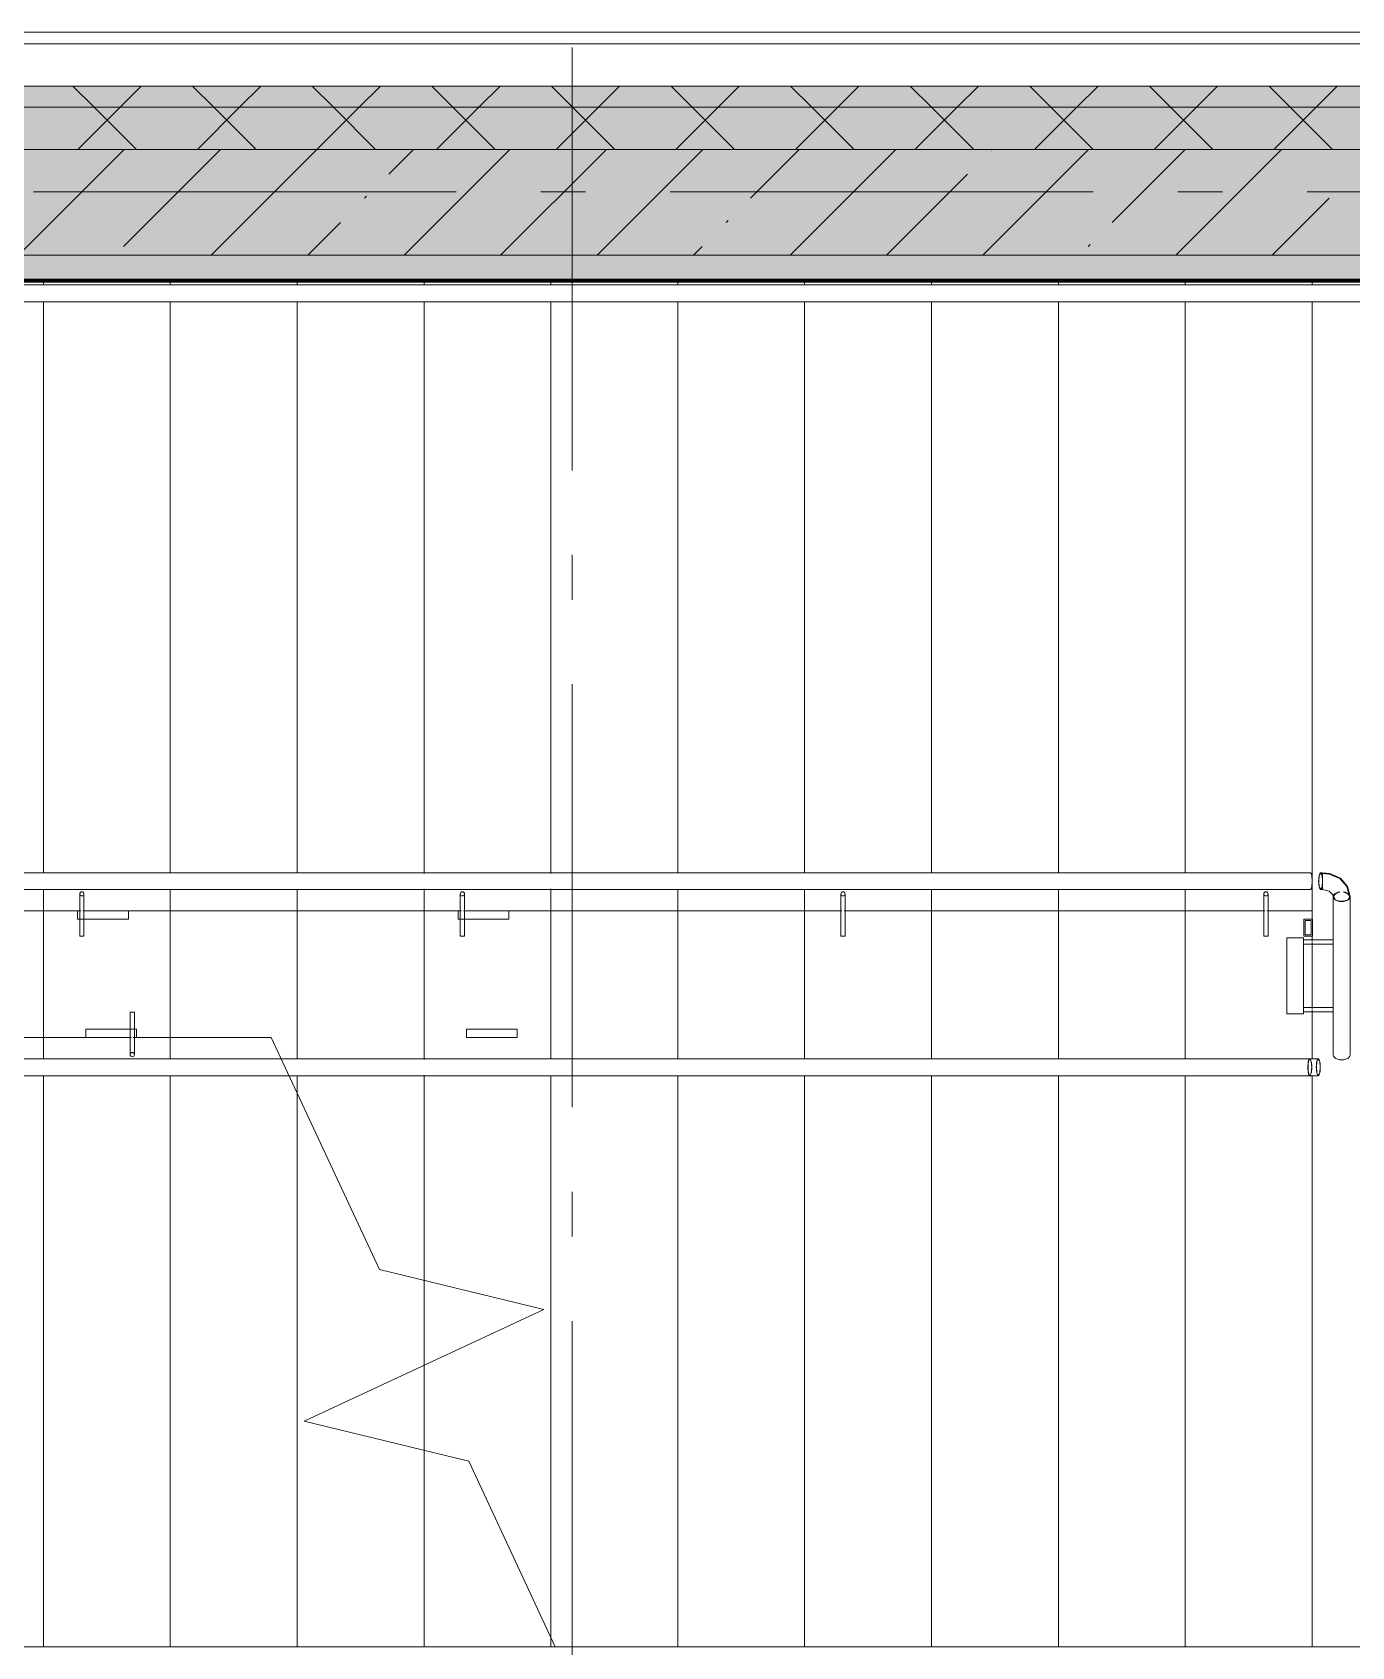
# Model space of a CAD drawing. Header units: millimetres. Extents: x -537608 to 253996, y -217170 to 186033.
# Drawn here: x -347138 to -344018, y -10191 to -6374 of the extents above; entities that cross this region are included whole.
import ezdxf

# ---------------------------------------------------------------- set-up
doc = ezdxf.new("R2010")
doc.units = ezdxf.units.MM
doc.layers.add('16) Лак 1.6м', color=160, linetype='Continuous', lineweight=90)
doc.layers.add('PDF _Геометрия', color=7, linetype='Continuous')
doc.layers.add('PDF _Сплошная заливка', color=7, linetype='Continuous', true_color=0xffffff)

msp = doc.modelspace()

# ---------------------------------------------------------------- hatches: boundary and pattern name
at = {"layer": 'PDF _Сплошная заливка', "transparency": 33554559}
h = msp.add_hatch(color=256, dxfattribs=at)
h.paths.add_polyline_path([(-342261.3661, -6550.6573), (-342211.3659, -6550.6573), (-342211.3659, -6500.6571), (-350111.3653, -6500.6571), (-350111.3653, -6550.6573), (-343207.736, -6550.6573)], flags=0)
h.paths.add_polyline_path([(-351111.3695, -6550.6573), (-351111.3695, -6500.6571), (-352446.3735, -6500.6571), (-352446.3735, -6550.6573), (-351168.5261, -6550.6573)], flags=0)
h.paths.add_polyline_path([(-360311.3744, -6550.6573), (-360311.3744, -6500.6571), (-368461.3748, -6500.6571), (-368461.3748, -6550.6573), (-363319.2067, -6550.6573)], flags=0)
h = msp.add_hatch(color=256, dxfattribs=at)
h.paths.add_polyline_path([(-342361.3666, -6650.6577), (-342261.3661, -6650.6577), (-342261.3661, -6550.6573), (-350111.3653, -6550.6573), (-350111.3653, -6650.6577), (-343207.736, -6650.6577)], flags=0)
h.paths.add_polyline_path([(-351811.3725, -6650.6577), (-351111.3695, -6650.6577), (-351111.3695, -6550.6573), (-352446.3735, -6550.6573), (-352446.3735, -6650.6577), (-352425.4899, -6650.6577)], flags=0)
h.paths.add_polyline_path([(-360311.3744, -6650.6577), (-360311.3744, -6550.6573), (-368361.3744, -6550.6573), (-368361.3744, -6650.6577), (-363319.2067, -6650.6577)], flags=0)
h = msp.add_hatch(color=256, dxfattribs=at)
h.paths.add_polyline_path([(-342861.3687, -6900.6582), (-342361.3666, -6900.6582), (-342361.3666, -6650.6577), (-350111.3653, -6650.6577), (-350111.3653, -6900.6582), (-343207.736, -6900.6582)], flags=0)
h.paths.add_polyline_path([(-351111.3695, -6900.6582), (-351111.3695, -6650.6577), (-351311.3703, -6650.6577), (-351311.3703, -6900.6582), (-351251.3718, -6900.6582)], flags=0)
at = {"layer": 'PDF _Сплошная заливка', "true_color": 0x56bc34, "transparency": 33554559}
h = msp.add_hatch(color=85, dxfattribs=at)
h.paths.add_polyline_path([(-342921.3672, -6960.6578), (-342861.3687, -6960.6578), (-342861.3687, -6900.6582), (-350111.3653, -6900.6582), (-350111.3653, -6960.6578), (-343207.736, -6960.6578)], flags=0)
h.paths.add_polyline_path([(-351251.3718, -6960.6578), (-351111.3695, -6960.6578), (-351111.3695, -6900.6582), (-351251.3718, -6900.6582)], flags=0)

# ---------------------------------------------------------------- linework, layer by layer
at = {"layer": '16) Лак 1.6м'}
msp.add_lwpolyline([(-351251.3718, -7150.6582), (-351251.3718, -6960.6578), (-342921.3672, -6960.6578), (-342921.3672, -7200.6584), (-342671.3662, -7200.6584), (-342671.3662, -10240.6591), (-349241.3649, -10240.6591)], dxfattribs=at)
at = {"layer": 'PDF _Геометрия', "lineweight": 9}
for p, q in [((-342084.3674, -6373.658), (-350174.3693, -6373.658)), ((-342111.3655, -6400.6582), (-350174.3693, -6400.6582)), ((-342211.3659, -6500.6571), (-350111.3653, -6500.6571)), ((-346991.5276, -6550.6573), (-347041.5278, -6500.6571)), ((-346930.2803, -6550.6573), (-346880.2801, -6500.6571)), ((-346708.6897, -6550.6573), (-346758.6899, -6500.6571)), ((-346647.4424, -6550.6573), (-346597.4422, -6500.6571)), ((-346425.8431, -6550.6573), (-346475.8433, -6500.6571)), ((-346364.5959, -6550.6573), (-346314.5956, -6500.6571)), ((-346143.0052, -6550.6573), (-346193.0054, -6500.6571)), ((-346081.7579, -6550.6573), (-346031.7577, -6500.6571)), ((-345860.1586, -6550.6573), (-345910.1588, -6500.6571)), ((-345798.9114, -6550.6573), (-345748.9112, -6500.6571)), ((-345577.3121, -6550.6573), (-345627.3123, -6500.6571)), ((-345516.0735, -6550.6573), (-345466.0732, -6500.6571)), ((-345294.4741, -6550.6573), (-345344.4744, -6500.6571)), ((-345233.2269, -6550.6573), (-345183.2267, -6500.6571)), ((-345011.6276, -6550.6573), (-345061.6278, -6500.6571)), ((-344950.3804, -6550.6573), (-344900.3802, -6500.6571)), ((-344728.7897, -6550.6573), (-344778.7899, -6500.6571)), ((-344667.5425, -6550.6573), (-344617.5423, -6500.6571)), ((-344445.9431, -6550.6573), (-344495.9434, -6500.6571)), ((-344384.6959, -6550.6573), (-344334.6957, -6500.6571)), ((-344163.1052, -6550.6573), (-344213.1054, -6500.6571)), ((-344101.858, -6550.6573), (-344051.8578, -6500.6571)), ((-342261.3661, -6550.6573), (-350111.3653, -6550.6573)), ((-347030.2808, -6650.6577), (-346930.2803, -6550.6573)), ((-346891.5272, -6650.6577), (-346991.5276, -6550.6573)), ((-346747.4428, -6650.6577), (-346647.4424, -6550.6573)), ((-346608.6893, -6650.6577), (-346708.6897, -6550.6573)), ((-346464.5963, -6650.6577), (-346364.5959, -6550.6573)), ((-346325.8427, -6650.6577), (-346425.8431, -6550.6573)), ((-346181.7584, -6650.6577), (-346081.7579, -6550.6573)), ((-346043.0048, -6650.6577), (-346143.0052, -6550.6573)), ((-345898.9118, -6650.6577), (-345798.9114, -6550.6573)), ((-345760.1582, -6650.6577), (-345860.1586, -6550.6573)), ((-345616.0653, -6650.6577), (-345516.0735, -6550.6573)), ((-345477.3203, -6650.6577), (-345577.3121, -6550.6573)), ((-345333.2274, -6650.6577), (-345233.2269, -6550.6573)), ((-345194.4737, -6650.6577), (-345294.4741, -6550.6573)), ((-345050.3808, -6650.6577), (-344950.3804, -6550.6573)), ((-344911.6272, -6650.6577), (-345011.6276, -6550.6573)), ((-344767.5429, -6650.6577), (-344667.5425, -6550.6573)), ((-344628.7892, -6650.6577), (-344728.7897, -6550.6573)), ((-344484.6963, -6650.6577), (-344384.6959, -6550.6573)), ((-344345.9427, -6650.6577), (-344445.9431, -6550.6573)), ((-344201.8584, -6650.6577), (-344101.858, -6550.6573)), ((-344063.1048, -6650.6577), (-344163.1052, -6550.6573)), ((-350111.3653, -6650.6577), (-342361.3666, -6650.6577)), ((-342361.3666, -6650.6577), (-350111.3653, -6650.6577)), ((-347170.7395, -6900.6582), (-346920.7384, -6650.6577)), ((-346922.168, -6880.1858), (-346692.6372, -6650.6577)), ((-346714.5371, -6900.6582), (-346464.5446, -6650.6577)), ((-346294.9005, -6709.112), (-346236.4434, -6650.6577)), ((-346258.3433, -6900.6582), (-346008.3422, -6650.6577)), ((-346030.2421, -6900.6582), (-345781.6791, -6652.0878)), ((-345802.1494, -6900.6582), (-345552.1484, -6650.6577)), ((-345439.523, -6766.1373), (-345324.0472, -6650.6577)), ((-345345.947, -6900.6582), (-345095.946, -6650.6577)), ((-344889.7532, -6900.6582), (-344639.7521, -6650.6577)), ((-344869.2829, -6652.0878), (-344867.8533, -6650.6577)), ((-344584.1542, -6823.1621), (-344411.6509, -6650.6577)), ((-344433.5593, -6900.6582), (-344183.5583, -6650.6577)), ((-345117.8544, -6900.6582), (-344926.3017, -6709.112)), ((-346351.9193, -6766.1373), (-346347.1827, -6761.3955)), ((-344205.4582, -6900.6582), (-344070.933, -6766.1373)), ((-346486.4444, -6900.6582), (-346408.9467, -6823.1621)), ((-345496.5505, -6823.1621), (-345491.814, -6818.4196)), ((-350111.3653, -6900.6582), (-342861.3687, -6900.6582)), ((-342861.3687, -6900.6582), (-350111.3653, -6900.6582)), ((-345574.0482, -6900.6582), (-345553.5779, -6880.1858)), ((-344641.1817, -6880.1858), (-344636.4366, -6875.445)), ((-350111.3653, -6960.6578), (-342921.3672, -6960.6578)), ((-348352.4187, -6970.6578), (-343432.4183, -6970.6578)), ((-343432.4183, -7010.658), (-348352.4187, -7010.658)), ((-344115.8608, -8360.6584), (-348005.3107, -8360.6584)), ((-344114.8102, -8361.1601), (-344115.8608, -8360.6584)), ((-344113.8112, -8362.6391), (-344114.8102, -8361.1601)), ((-344112.9241, -8365.0209), (-344113.8112, -8362.6391)), ((-344113.8112, -8398.6774), (-344112.9241, -8396.2952)), ((-344112.1749, -8368.1889), (-344112.9241, -8365.0209)), ((-344112.9241, -8396.2952), (-344112.1749, -8393.1282)), ((-344111.6066, -8371.9808), (-344112.1749, -8368.1889)), ((-344112.1749, -8393.1282), (-344111.6066, -8389.3353)), ((-344111.2621, -8376.2081), (-344111.6066, -8371.9808)), ((-344111.6066, -8389.3353), (-344111.2621, -8385.1084)), ((-344111.1415, -8380.6583), (-344111.2621, -8376.2081)), ((-344111.2621, -8385.1084), (-344111.1415, -8380.6583)), ((-344095.8125, -8380.6825), (-344095.6919, -8376.2318)), ((-344095.6919, -8385.1326), (-344095.8125, -8380.6825)), ((-344095.6919, -8376.2318), (-344095.3388, -8372.0045)), ((-344095.3388, -8389.3611), (-344095.6919, -8385.1326)), ((-344095.3302, -8376.2549), (-344095.4594, -8380.6825)), ((-344095.4594, -8380.6825), (-344095.3302, -8385.1095)), ((-344095.3388, -8372.0045), (-344094.779, -8368.2131)), ((-344094.779, -8393.1519), (-344095.3388, -8389.3611)), ((-344094.9599, -8372.0852), (-344095.3302, -8376.2549)), ((-344095.3302, -8385.1095), (-344094.9599, -8389.2798)), ((-344094.3571, -8368.4145), (-344094.9599, -8372.0852)), ((-344094.9599, -8389.2798), (-344094.3571, -8392.9506)), ((-344094.779, -8368.2131), (-344094.0298, -8365.0467)), ((-344094.0298, -8396.3189), (-344094.779, -8393.1519)), ((-344093.5735, -8365.4568), (-344094.3571, -8368.4145)), ((-344094.3571, -8392.9506), (-344093.5735, -8395.9076)), ((-344094.0298, -8365.0467), (-344093.1342, -8362.6628)), ((-344093.1342, -8398.7022), (-344094.0298, -8396.3189)), ((-344092.6347, -8363.3852), (-344093.5735, -8365.4568)), ((-344093.5735, -8395.9076), (-344092.6347, -8397.9799)), ((-344093.1342, -8362.6628), (-344092.1439, -8361.1838)), ((-344091.6186, -8362.3167), (-344092.6347, -8363.3852)), ((-344092.1439, -8361.1838), (-344091.0932, -8360.6827)), ((-344091.0932, -8362.1827), (-344091.6186, -8362.3167)), ((-344086.3653, -8360.6827), (-344091.0932, -8360.6827)), ((-344091.0932, -8360.6827), (-344090.0426, -8361.1838)), ((-344090.5593, -8362.3167), (-344091.0932, -8362.1827)), ((-344089.5431, -8363.3852), (-344090.5593, -8362.3167)), ((-344090.0426, -8361.1838), (-344089.0436, -8362.6628)), ((-344088.6044, -8365.4568), (-344089.5431, -8363.3852)), ((-344089.5431, -8397.9799), (-344088.6044, -8395.9076)), ((-344089.0436, -8362.6628), (-344088.148, -8365.0467)), ((-344088.148, -8396.3189), (-344089.0436, -8398.7022)), ((-344087.8208, -8368.4145), (-344088.6044, -8365.4568)), ((-344088.6044, -8395.9076), (-344087.8208, -8392.9506)), ((-344088.148, -8365.0467), (-344087.3987, -8368.2131)), ((-344087.3987, -8393.1519), (-344088.148, -8396.3189)), ((-344087.2179, -8372.0852), (-344087.8208, -8368.4145)), ((-344087.8208, -8392.9506), (-344087.2179, -8389.2798)), ((-344087.3987, -8368.2131), (-344086.839, -8372.0045)), ((-344086.839, -8389.3611), (-344087.3987, -8393.1519)), ((-344086.8476, -8376.2549), (-344087.2179, -8372.0852)), ((-344087.2179, -8389.2798), (-344086.8476, -8385.1095)), ((-344086.7184, -8380.6825), (-344086.8476, -8376.2549)), ((-344086.8476, -8385.1095), (-344086.7184, -8380.6825)), ((-344086.839, -8372.0045), (-344086.4859, -8376.2318)), ((-344086.4859, -8385.1326), (-344086.839, -8389.3611)), ((-344086.4859, -8376.2318), (-344086.3653, -8380.6825)), ((-344086.3653, -8380.6825), (-344086.4859, -8385.1326)), ((-344069.5809, -8362.5864), (-344086.3653, -8360.6827)), ((-344086.3653, -8361.363), (-344086.3653, -8360.6827)), ((-344086.3653, -8360.6827), (-344086.3653, -8361.363)), ((-344086.3653, -8360.7747), (-344086.3653, -8360.6842)), ((-344086.3653, -8360.6842), (-344086.3653, -8360.9566)), ((-344086.3653, -8361.9496), (-344086.3653, -8360.7747)), ((-344086.3653, -8360.9566), (-344086.3653, -8362.4825)), ((-344086.3653, -8363.3625), (-344086.3653, -8361.363)), ((-344086.3653, -8361.363), (-344086.3653, -8363.3625)), ((-344086.3653, -8364.4003), (-344086.3653, -8361.9496)), ((-344086.3653, -8362.1827), (-344070.9674, -8363.8147)), ((-344086.3653, -8362.8124), (-344086.3653, -8362.1827)), ((-344086.3653, -8362.1827), (-344086.3653, -8362.8124)), ((-344086.3653, -8362.4368), (-344086.3653, -8362.1838)), ((-344086.3653, -8362.1838), (-344086.3653, -8362.2677)), ((-344086.3653, -8362.2677), (-344086.3653, -8363.3539)), ((-344086.3653, -8363.848), (-344086.3653, -8362.4368)), ((-344086.3653, -8362.4825), (-344086.3653, -8365.2496)), ((-344086.3653, -8364.6607), (-344086.3653, -8362.8124)), ((-344086.3653, -8362.8124), (-344086.3653, -8364.6607)), ((-344086.3653, -8363.3539), (-344086.3653, -8365.621)), ((-344086.3653, -8366.5398), (-344086.3653, -8363.3625)), ((-344086.3653, -8363.3625), (-344086.3653, -8366.5398)), ((-344086.3653, -8366.4079), (-344086.3653, -8363.848)), ((-344086.3653, -8367.3967), (-344086.3653, -8364.4003)), ((-344086.3653, -8367.6001), (-344086.3653, -8364.6607)), ((-344086.3653, -8364.6607), (-344086.3653, -8367.6001)), ((-344086.3653, -8365.2496), (-344086.3653, -8369.0689)), ((-344086.3653, -8365.621), (-344086.3653, -8368.9156)), ((-344086.3653, -8369.9398), (-344086.3653, -8366.4079)), ((-344086.3653, -8370.6826), (-344086.3653, -8366.5398)), ((-344086.3653, -8366.5398), (-344086.3653, -8370.6826)), ((-344086.3653, -8371.0534), (-344086.3653, -8367.3967)), ((-344086.3653, -8371.4334), (-344086.3653, -8367.6001)), ((-344086.3653, -8367.6001), (-344086.3653, -8371.4334)), ((-344086.3653, -8368.9156), (-344086.3653, -8373.0104)), ((-344086.3653, -8369.0689), (-344086.3653, -8372.9852)), ((-344086.3653, -8374.2038), (-344086.3653, -8369.9398)), ((-344086.3653, -8375.5057), (-344086.3653, -8370.6826)), ((-344086.3653, -8370.6826), (-344086.3653, -8375.5057)), ((-344086.3653, -8375.1946), (-344086.3653, -8371.0534)), ((-344086.3653, -8375.8949), (-344086.3653, -8371.4334)), ((-344086.3653, -8371.4334), (-344086.3653, -8375.8949)), ((-344086.3653, -8372.9852), (-344086.3653, -8377.2857)), ((-344086.3653, -8373.0104), (-344086.3653, -8377.6296)), ((-344086.3653, -8378.909), (-344086.3653, -8374.2038)), ((-344086.3653, -8379.6098), (-344086.3653, -8375.1946)), ((-344086.3653, -8380.6825), (-344086.3653, -8375.5057)), ((-344086.3653, -8375.5057), (-344086.3653, -8380.6825)), ((-344086.3653, -8380.6825), (-344086.3653, -8375.8949)), ((-344086.3653, -8375.8949), (-344086.3653, -8380.6825)), ((-344086.3653, -8377.2857), (-344086.3653, -8381.7552)), ((-344086.3653, -8377.6296), (-344086.3653, -8382.4565)), ((-344086.3653, -8383.7359), (-344086.3653, -8378.909)), ((-344086.3653, -8384.0799), (-344086.3653, -8379.6098)), ((-344086.3653, -8380.6825), (-344086.3653, -8385.8588)), ((-344086.3653, -8385.8588), (-344086.3653, -8380.6825)), ((-344086.3653, -8380.6825), (-344086.3653, -8385.4701)), ((-344086.3653, -8385.4701), (-344086.3653, -8380.6825)), ((-344086.3653, -8381.7552), (-344086.3653, -8386.1698)), ((-344086.3653, -8382.4565), (-344086.3653, -8387.1613)), ((-344086.3653, -8388.354), (-344086.3653, -8383.7359)), ((-344086.3653, -8388.3793), (-344086.3653, -8384.0799)), ((-344086.3653, -8385.4701), (-344086.3653, -8389.9322)), ((-344086.3653, -8389.9322), (-344086.3653, -8385.4701)), ((-344086.3653, -8385.8588), (-344086.3653, -8390.6824)), ((-344086.3653, -8390.6824), (-344086.3653, -8385.8588)), ((-344086.3653, -8386.1698), (-344086.3653, -8390.3111)), ((-344086.3653, -8387.1613), (-344086.3653, -8391.4252)), ((-344086.3653, -8392.45), (-344086.3653, -8388.354)), ((-344086.3653, -8392.2966), (-344086.3653, -8388.3793)), ((-344086.3653, -8389.9322), (-344086.3653, -8393.7644)), ((-344086.3653, -8393.7644), (-344086.3653, -8389.9322)), ((-344086.3653, -8390.3111), (-344086.3653, -8393.9689)), ((-344086.3653, -8390.6824), (-344086.3653, -8394.8247)), ((-344086.3653, -8394.8247), (-344086.3653, -8390.6824)), ((-344086.3653, -8391.4252), (-344086.3653, -8394.9576)), ((-344086.3653, -8396.1149), (-344086.3653, -8392.2966)), ((-344086.3653, -8395.744), (-344086.3653, -8392.45)), ((-344086.3653, -8393.7644), (-344086.3653, -8396.7043)), ((-344086.3653, -8396.7043), (-344086.3653, -8393.7644)), ((-344086.3653, -8393.9689), (-344086.3653, -8396.9647)), ((-344086.3653, -8394.8247), (-344086.3653, -8398.0036)), ((-344086.3653, -8398.0036), (-344086.3653, -8394.8247)), ((-344086.3653, -8394.9576), (-344086.3653, -8397.517)), ((-344086.3653, -8398.0105), (-344086.3653, -8395.744)), ((-344086.3653, -8398.882), (-344086.3653, -8396.1149)), ((-344086.3653, -8396.7043), (-344086.3653, -8398.5526)), ((-344086.3653, -8398.5526), (-344086.3653, -8396.7043)), ((-344086.3653, -8396.9647), (-344086.3653, -8399.4159)), ((-344070.9674, -8363.8147), (-344045.9845, -8374.6892)), ((-344044.5033, -8373.9131), (-344069.5809, -8362.5864)), ((-344045.9845, -8374.6892), (-344029.0106, -8393.5663)), ((-344027.5122, -8393.1874), (-344044.5033, -8373.9131)), ((-344029.0106, -8393.5663), (-344022.8704, -8417.3177)), ((-344021.3719, -8417.3177), (-344027.5122, -8393.1874)), ((-348005.3107, -8400.6581), (-344115.8608, -8400.6581)), ((-347025.5873, -8410.6586), (-347025.5873, -8410.91)), ((-347025.5873, -8410.91), (-347025.5873, -8410.6586)), ((-347025.5873, -8410.91), (-347025.5873, -8419.278)), ((-347025.5873, -8419.278), (-347025.5873, -8410.91)), ((-347025.5873, -8419.278), (-347025.5873, -8435.6588)), ((-347025.5873, -8435.6588), (-347025.5873, -8419.278)), ((-347015.589, -8416.773), (-347015.589, -8410.6586)), ((-347015.589, -8410.6586), (-347015.589, -8416.773)), ((-347015.589, -8432.1252), (-347015.589, -8416.773)), ((-347015.589, -8416.773), (-347015.589, -8432.1252)), ((-347015.589, -8435.6588), (-347015.589, -8432.1252)), ((-347015.589, -8432.1252), (-347015.589, -8435.6588)), ((-346125.5835, -8410.6586), (-346125.5835, -8410.91)), ((-346125.5835, -8410.91), (-346125.5835, -8410.6586)), ((-346125.5835, -8410.91), (-346125.5835, -8419.278)), ((-346125.5835, -8419.278), (-346125.5835, -8410.91)), ((-346125.5835, -8419.278), (-346125.5835, -8435.6588)), ((-346125.5835, -8435.6588), (-346125.5835, -8419.278)), ((-346115.5852, -8416.773), (-346115.5852, -8410.6586)), ((-346115.5852, -8410.6586), (-346115.5852, -8416.773)), ((-346115.5852, -8432.1252), (-346115.5852, -8416.773)), ((-346115.5852, -8416.773), (-346115.5852, -8432.1252)), ((-346115.5852, -8435.6588), (-346115.5852, -8432.1252)), ((-346115.5852, -8432.1252), (-346115.5852, -8435.6588)), ((-345225.5882, -8410.6586), (-345225.5882, -8410.91)), ((-345225.5882, -8410.91), (-345225.5882, -8410.6586)), ((-345225.5882, -8410.91), (-345225.5882, -8419.278)), ((-345225.5882, -8419.278), (-345225.5882, -8410.91)), ((-345225.5882, -8419.278), (-345225.5882, -8435.6588)), ((-345225.5882, -8435.6588), (-345225.5882, -8419.278)), ((-345215.5813, -8416.773), (-345215.5813, -8410.6586)), ((-345215.5813, -8410.6586), (-345215.5813, -8416.773)), ((-345215.5813, -8432.1252), (-345215.5813, -8416.773)), ((-345215.5813, -8416.773), (-345215.5813, -8432.1252)), ((-345215.5813, -8435.6588), (-345215.5813, -8432.1252)), ((-345215.5813, -8432.1252), (-345215.5813, -8435.6588)), ((-344225.5839, -8410.6586), (-344225.5839, -8410.91)), ((-344225.5839, -8410.91), (-344225.5839, -8419.278)), ((-344225.5839, -8419.278), (-344225.5839, -8435.6588)), ((-344215.5857, -8416.773), (-344215.5857, -8410.6586)), ((-344215.5857, -8432.1252), (-344215.5857, -8416.773)), ((-344215.5857, -8435.6588), (-344215.5857, -8432.1252)), ((-344115.8608, -8400.6581), (-344114.8102, -8400.157)), ((-344114.8102, -8400.157), (-344113.8112, -8398.6774)), ((-344092.1439, -8400.1813), (-344093.1342, -8398.7022)), ((-344092.6347, -8397.9799), (-344091.6186, -8399.0477)), ((-344091.0932, -8400.6829), (-344092.1439, -8400.1813)), ((-344091.6186, -8399.0477), (-344091.0932, -8399.1823)), ((-344091.0932, -8399.1823), (-344090.5593, -8399.0477)), ((-344090.0426, -8400.1813), (-344091.0932, -8400.6829)), ((-344091.0932, -8400.6829), (-344086.3653, -8400.6829)), ((-344090.5593, -8399.0477), (-344089.5431, -8397.9799)), ((-344089.0436, -8398.7022), (-344090.0426, -8400.1813)), ((-344086.3653, -8397.517), (-344086.3653, -8398.9294)), ((-344086.3653, -8398.0036), (-344086.3653, -8400.0015)), ((-344086.3653, -8400.0015), (-344086.3653, -8398.0036)), ((-344086.3653, -8399.0973), (-344086.3653, -8398.0105)), ((-344086.3653, -8398.5526), (-344086.3653, -8399.1823)), ((-344086.3653, -8399.1823), (-344086.3653, -8398.5526)), ((-344086.3653, -8400.4084), (-344086.3653, -8398.882)), ((-344086.3653, -8398.9294), (-344086.3653, -8399.1812)), ((-344086.3653, -8399.1812), (-344086.3653, -8399.0973)), ((-344086.3653, -8399.4159), (-344086.3653, -8400.5909)), ((-344086.3653, -8400.0015), (-344086.3653, -8400.6829)), ((-344086.3653, -8400.6829), (-344086.3653, -8400.0015)), ((-344086.3653, -8400.6808), (-344086.3653, -8400.4084)), ((-344086.3653, -8400.5909), (-344086.3653, -8400.6808)), ((-344086.3653, -8400.6829), (-344070.6229, -8404.5927)), ((-344070.6229, -8404.5927), (-344062.39, -8412.8331)), ((-344062.39, -8412.8331), (-344061.3652, -8417.3177)), ((-344060.8657, -8414.732), (-344061.3652, -8417.3177)), ((-344061.3652, -8417.3177), (-344061.3652, -8791.5464)), ((-344061.3652, -8417.3177), (-344060.6849, -8420.3227)), ((-344059.3845, -8412.2777), (-344060.8657, -8414.732)), ((-344060.6849, -8420.3227), (-344058.687, -8423.1242)), ((-344059.8667, -8417.3177), (-344059.2381, -8414.5372)), ((-344059.2381, -8414.5372), (-344059.8667, -8417.3177)), ((-344059.2381, -8420.0977), (-344059.8667, -8417.3177)), ((-344059.8667, -8417.3177), (-344059.2381, -8420.0977)), ((-344057.0076, -8410.0768), (-344059.3845, -8412.2777)), ((-344059.2381, -8414.5372), (-344057.3866, -8411.9461)), ((-344057.3866, -8411.9461), (-344059.2381, -8414.5372)), ((-344057.3866, -8422.6894), (-344059.2381, -8420.0977)), ((-344059.2381, -8420.0977), (-344057.3866, -8422.6894)), ((-344058.687, -8423.1242), (-344055.5092, -8425.5302)), ((-344057.3866, -8411.9461), (-344054.4499, -8409.721)), ((-344054.4499, -8409.721), (-344057.3866, -8411.9461)), ((-344053.8385, -8408.2376), (-344057.0076, -8410.0768)), ((-344055.5092, -8425.5302), (-344051.3669, -8427.3763)), ((-344054.4499, -8409.721), (-344050.6177, -8408.0138)), ((-344050.6177, -8408.0138), (-344054.4499, -8409.721)), ((-344050.0493, -8406.8549), (-344053.8385, -8408.2376)), ((-344051.3669, -8407.2591), (-344046.5443, -8406.0998)), ((-344051.3669, -8427.3763), (-344046.5443, -8428.5357)), ((-344050.6177, -8408.0138), (-344046.1567, -8406.9405)), ((-344046.1567, -8406.9405), (-344050.6177, -8408.0138)), ((-344046.1567, -8427.6955), (-344050.6177, -8426.6217)), ((-344050.6177, -8426.6217), (-344046.1567, -8427.6955)), ((-344045.8209, -8405.9953), (-344050.0493, -8406.8549)), ((-344046.5443, -8428.5357), (-344041.3686, -8428.9318)), ((-344041.3686, -8428.0604), (-344046.1567, -8427.6955)), ((-344046.1567, -8427.6955), (-344041.3686, -8428.0604)), ((-344036.5804, -8427.6955), (-344041.3686, -8428.0604)), ((-344041.3686, -8428.0604), (-344036.5804, -8427.6955)), ((-344041.3686, -8428.9318), (-344036.1929, -8428.5357)), ((-344032.6878, -8406.8549), (-344036.9163, -8405.9953)), ((-344032.1195, -8408.0138), (-344036.5804, -8406.9405)), ((-344036.5804, -8406.9405), (-344032.1195, -8408.0138)), ((-344032.1195, -8426.6217), (-344036.5804, -8427.6955)), ((-344036.5804, -8427.6955), (-344032.1195, -8426.6217)), ((-344036.1929, -8406.0998), (-344031.3703, -8407.2591)), ((-344036.1929, -8428.5357), (-344031.3703, -8427.3763)), ((-344028.8986, -8408.2376), (-344032.6878, -8406.8549)), ((-344028.2872, -8409.721), (-344032.1195, -8408.0138)), ((-344032.1195, -8408.0138), (-344028.2872, -8409.721)), ((-344031.3703, -8427.3763), (-344027.228, -8425.5302)), ((-344025.7295, -8410.0768), (-344028.8986, -8408.2376)), ((-344025.342, -8411.9461), (-344028.2872, -8409.721)), ((-344028.2872, -8409.721), (-344025.342, -8411.9461)), ((-344027.228, -8425.5302), (-344024.0502, -8423.1242)), ((-344023.3526, -8412.2777), (-344025.7295, -8410.0768)), ((-344023.499, -8414.5372), (-344025.342, -8411.9461)), ((-344025.342, -8411.9461), (-344023.499, -8414.5372)), ((-344023.499, -8420.0977), (-344025.342, -8422.6894)), ((-344025.342, -8422.6894), (-344023.499, -8420.0977)), ((-344024.0502, -8411.5117), (-344022.0523, -8414.3122)), ((-344024.0502, -8423.1242), (-344022.0523, -8420.3227)), ((-344022.8704, -8417.3177), (-344023.499, -8414.5372)), ((-344023.499, -8414.5372), (-344022.8704, -8417.3177)), ((-344022.8704, -8417.3177), (-344023.499, -8420.0977)), ((-344023.499, -8420.0977), (-344022.8704, -8417.3177)), ((-344021.8714, -8414.732), (-344023.3526, -8412.2777)), ((-344022.0523, -8414.3122), (-344021.3719, -8417.3177)), ((-344022.0523, -8420.3227), (-344021.3719, -8417.3177)), ((-344021.3719, -8417.3177), (-344021.8714, -8414.732)), ((-344021.3719, -8791.5464), (-344021.3719, -8417.3177)), ((-347030.5822, -8450.6584), (-347030.5822, -8470.6583)), ((-347030.5822, -8470.6583), (-346910.5851, -8470.6583)), ((-347025.5873, -8435.6588), (-347025.5873, -8510.6585)), ((-347025.5873, -8510.6585), (-347025.5873, -8435.6588)), ((-347015.589, -8435.6588), (-347015.589, -8510.6585)), ((-347015.589, -8510.6585), (-347015.589, -8435.6588)), ((-346910.5851, -8470.6583), (-346910.5851, -8450.6584)), ((-346130.5869, -8450.6584), (-346130.5869, -8470.6583)), ((-346130.5869, -8470.6583), (-346010.5899, -8470.6583)), ((-346125.5835, -8435.6588), (-346125.5835, -8510.6585)), ((-346125.5835, -8510.6585), (-346125.5835, -8435.6588)), ((-346115.5852, -8435.6588), (-346115.5852, -8510.6585)), ((-346115.5852, -8510.6585), (-346115.5852, -8435.6588)), ((-346010.5899, -8470.6583), (-346010.5899, -8450.6584)), ((-345225.5882, -8435.6588), (-345225.5882, -8510.6585)), ((-345225.5882, -8510.6585), (-345225.5882, -8435.6588)), ((-345215.5813, -8435.6588), (-345215.5813, -8510.6585)), ((-345215.5813, -8510.6585), (-345215.5813, -8435.6588)), ((-344225.5839, -8435.6588), (-344225.5839, -8510.6585)), ((-344215.5857, -8510.6585), (-344215.5857, -8435.6588)), ((-347025.4151, -8510.6585), (-347025.5873, -8510.6585)), ((-347025.5873, -8510.6585), (-347025.4151, -8510.6585)), ((-347025.4151, -8510.6585), (-347025.5873, -8510.6585)), ((-347025.5873, -8510.6585), (-347025.4151, -8510.6585)), ((-347024.9156, -8510.6585), (-347025.4151, -8510.6585)), ((-347025.4151, -8510.6585), (-347024.9156, -8510.6585)), ((-347024.9156, -8510.6585), (-347025.4151, -8510.6585)), ((-347025.4151, -8510.6585), (-347024.9156, -8510.6585)), ((-347024.1233, -8510.6585), (-347024.9156, -8510.6585)), ((-347024.9156, -8510.6585), (-347024.1233, -8510.6585)), ((-347024.1233, -8510.6585), (-347024.9156, -8510.6585)), ((-347024.9156, -8510.6585), (-347024.1233, -8510.6585)), ((-347023.0899, -8510.6585), (-347024.1233, -8510.6585)), ((-347021.8842, -8510.6585), (-347023.0899, -8510.6585)), ((-347020.5839, -8510.6585), (-347021.8842, -8510.6585)), ((-347019.2921, -8510.6585), (-347020.5839, -8510.6585)), ((-347018.0864, -8510.6585), (-347019.2921, -8510.6585)), ((-347017.053, -8510.6585), (-347018.0864, -8510.6585)), ((-347017.053, -8510.6585), (-347016.2521, -8510.6585)), ((-347016.2521, -8510.6585), (-347017.053, -8510.6585)), ((-347017.053, -8510.6585), (-347016.2521, -8510.6585)), ((-347016.2521, -8510.6585), (-347017.053, -8510.6585)), ((-347016.2521, -8510.6585), (-347015.7526, -8510.6585)), ((-347015.7526, -8510.6585), (-347016.2521, -8510.6585)), ((-347016.2521, -8510.6585), (-347015.7526, -8510.6585)), ((-347015.7526, -8510.6585), (-347016.2521, -8510.6585)), ((-347015.7526, -8510.6585), (-347015.589, -8510.6585)), ((-347015.589, -8510.6585), (-347015.7526, -8510.6585)), ((-347015.7526, -8510.6585), (-347015.589, -8510.6585)), ((-347015.589, -8510.6585), (-347015.7526, -8510.6585)), ((-346125.4113, -8510.6585), (-346125.5835, -8510.6585)), ((-346125.5835, -8510.6585), (-346125.4113, -8510.6585)), ((-346125.4113, -8510.6585), (-346125.5835, -8510.6585)), ((-346125.5835, -8510.6585), (-346125.4113, -8510.6585)), ((-346124.9118, -8510.6585), (-346125.4113, -8510.6585)), ((-346125.4113, -8510.6585), (-346124.9118, -8510.6585)), ((-346124.9118, -8510.6585), (-346125.4113, -8510.6585)), ((-346125.4113, -8510.6585), (-346124.9118, -8510.6585)), ((-346124.1195, -8510.6585), (-346124.9118, -8510.6585)), ((-346124.9118, -8510.6585), (-346124.1195, -8510.6585)), ((-346124.1195, -8510.6585), (-346124.9118, -8510.6585)), ((-346124.9118, -8510.6585), (-346124.1195, -8510.6585)), ((-346123.0861, -8510.6585), (-346124.1195, -8510.6585)), ((-346121.8804, -8510.6585), (-346123.0861, -8510.6585)), ((-346120.5886, -8510.6585), (-346121.8804, -8510.6585)), ((-346119.2883, -8510.6585), (-346120.5886, -8510.6585)), ((-346118.0826, -8510.6585), (-346119.2883, -8510.6585)), ((-346117.0491, -8510.6585), (-346118.0826, -8510.6585)), ((-346117.0491, -8510.6585), (-346116.2569, -8510.6585)), ((-346116.2569, -8510.6585), (-346117.0491, -8510.6585)), ((-346117.0491, -8510.6585), (-346116.2569, -8510.6585)), ((-346116.2569, -8510.6585), (-346117.0491, -8510.6585)), ((-346116.2569, -8510.6585), (-346115.7574, -8510.6585)), ((-346115.7574, -8510.6585), (-346116.2569, -8510.6585)), ((-346116.2569, -8510.6585), (-346115.7574, -8510.6585)), ((-346115.7574, -8510.6585), (-346116.2569, -8510.6585)), ((-346115.7574, -8510.6585), (-346115.5852, -8510.6585)), ((-346115.5852, -8510.6585), (-346115.7574, -8510.6585)), ((-346115.7574, -8510.6585), (-346115.5852, -8510.6585)), ((-346115.5852, -8510.6585), (-346115.7574, -8510.6585)), ((-345225.416, -8510.6585), (-345225.5882, -8510.6585)), ((-345225.5882, -8510.6585), (-345225.416, -8510.6585)), ((-345225.416, -8510.6585), (-345225.5882, -8510.6585)), ((-345225.5882, -8510.6585), (-345225.416, -8510.6585)), ((-345224.9166, -8510.6585), (-345225.416, -8510.6585)), ((-345225.416, -8510.6585), (-345224.9166, -8510.6585)), ((-345224.9166, -8510.6585), (-345225.416, -8510.6585)), ((-345225.416, -8510.6585), (-345224.9166, -8510.6585)), ((-345224.1242, -8510.6585), (-345224.9166, -8510.6585)), ((-345224.9166, -8510.6585), (-345224.1242, -8510.6585)), ((-345224.1242, -8510.6585), (-345224.9166, -8510.6585)), ((-345224.9166, -8510.6585), (-345224.1242, -8510.6585)), ((-345223.0822, -8510.6585), (-345224.1242, -8510.6585)), ((-345221.8766, -8510.6585), (-345223.0822, -8510.6585)), ((-345220.5848, -8510.6585), (-345221.8766, -8510.6585)), ((-345219.293, -8510.6585), (-345220.5848, -8510.6585)), ((-345218.0874, -8510.6585), (-345219.293, -8510.6585)), ((-345217.0539, -8510.6585), (-345218.0874, -8510.6585)), ((-345217.0539, -8510.6585), (-345216.253, -8510.6585)), ((-345216.253, -8510.6585), (-345217.0539, -8510.6585)), ((-345217.0539, -8510.6585), (-345216.253, -8510.6585)), ((-345216.253, -8510.6585), (-345217.0539, -8510.6585)), ((-345216.253, -8510.6585), (-345215.7536, -8510.6585)), ((-345215.7536, -8510.6585), (-345216.253, -8510.6585)), ((-345216.253, -8510.6585), (-345215.7536, -8510.6585)), ((-345215.7536, -8510.6585), (-345216.253, -8510.6585)), ((-345215.7536, -8510.6585), (-345215.5813, -8510.6585)), ((-345215.5813, -8510.6585), (-345215.7536, -8510.6585)), ((-345215.7536, -8510.6585), (-345215.5813, -8510.6585)), ((-345215.5813, -8510.6585), (-345215.7536, -8510.6585)), ((-344225.4117, -8510.6585), (-344225.5839, -8510.6585)), ((-344225.5839, -8510.6585), (-344225.4117, -8510.6585)), ((-344224.9123, -8510.6585), (-344225.4117, -8510.6585)), ((-344225.4117, -8510.6585), (-344224.9123, -8510.6585)), ((-344224.1199, -8510.6585), (-344224.9123, -8510.6585)), ((-344224.9123, -8510.6585), (-344224.1199, -8510.6585)), ((-344223.0865, -8510.6585), (-344224.1199, -8510.6585)), ((-344221.8809, -8510.6585), (-344223.0865, -8510.6585)), ((-344220.5891, -8510.6585), (-344221.8809, -8510.6585)), ((-344219.2887, -8510.6585), (-344220.5891, -8510.6585)), ((-344218.0831, -8510.6585), (-344219.2887, -8510.6585)), ((-344217.0497, -8510.6585), (-344218.0831, -8510.6585)), ((-344217.0497, -8510.6585), (-344216.2574, -8510.6585)), ((-344216.2574, -8510.6585), (-344217.0497, -8510.6585)), ((-344216.2574, -8510.6585), (-344215.7579, -8510.6585)), ((-344215.7579, -8510.6585), (-344216.2574, -8510.6585)), ((-344215.7579, -8510.6585), (-344215.5857, -8510.6585)), ((-344215.5857, -8510.6585), (-344215.7579, -8510.6585)), ((-344171.364, -8694.4325), (-344171.364, -8514.4321)), ((-344171.364, -8514.4321), (-344131.3707, -8514.4321)), ((-344131.3707, -8514.4321), (-344131.3707, -8694.4325)), ((-344066.3687, -8519.4307), (-344131.3707, -8519.4307)), ((-344131.3707, -8529.4318), (-344066.3687, -8529.4318)), ((-344060.3404, -8519.4307), (-344066.3687, -8519.4307)), ((-344066.3687, -8529.4318), (-344062.8379, -8529.4318)), ((-346906.3653, -8690.6353), (-346906.3653, -8765.6356)), ((-346906.2017, -8690.6353), (-346906.3653, -8690.6353)), ((-346906.3653, -8690.6353), (-346906.2017, -8690.6353)), ((-346905.7022, -8690.6353), (-346906.2017, -8690.6353)), ((-346906.2017, -8690.6353), (-346905.7022, -8690.6353)), ((-346904.9013, -8690.6353), (-346905.7022, -8690.6353)), ((-346905.7022, -8690.6353), (-346904.9013, -8690.6353)), ((-346904.9013, -8690.6353), (-346903.8679, -8690.6353)), ((-346903.8679, -8690.6353), (-346902.6623, -8690.6353)), ((-346902.6623, -8690.6353), (-346901.3705, -8690.6353)), ((-346901.3705, -8690.6353), (-346900.0701, -8690.6353)), ((-346900.0701, -8690.6353), (-346898.8644, -8690.6353)), ((-346898.8644, -8690.6353), (-346897.831, -8690.6353)), ((-346897.831, -8690.6353), (-346897.0387, -8690.6353)), ((-346897.0387, -8690.6353), (-346897.831, -8690.6353)), ((-346897.0387, -8690.6353), (-346896.5393, -8690.6353)), ((-346896.5393, -8690.6353), (-346897.0387, -8690.6353)), ((-346896.5393, -8690.6353), (-346896.367, -8690.6353)), ((-346896.367, -8690.6353), (-346896.5393, -8690.6353)), ((-346896.367, -8765.6356), (-346896.367, -8690.6353)), ((-344131.3707, -8694.4325), (-344171.364, -8694.4325)), ((-344066.3687, -8679.4308), (-344131.3707, -8679.4308)), ((-344131.3707, -8689.4318), (-344066.3687, -8689.4318)), ((-344060.8141, -8679.4308), (-344066.3687, -8679.4308)), ((-344066.3687, -8689.4318), (-344062.8379, -8689.4318)), ((-346891.3722, -8730.6345), (-347011.3692, -8730.6345)), ((-347011.3692, -8730.6345), (-347011.3692, -8750.6349)), ((-346891.3722, -8750.6349), (-346891.3722, -8730.6345)), ((-345991.3683, -8730.6345), (-346111.3654, -8730.6345)), ((-346111.3654, -8730.6345), (-346111.3654, -8750.6349)), ((-345991.3683, -8750.6349), (-345991.3683, -8730.6345)), ((-346906.3653, -8765.6356), (-346906.3653, -8769.1686)), ((-346906.3653, -8769.1686), (-346906.3653, -8784.5213)), ((-346896.367, -8782.0163), (-346896.367, -8765.6356)), ((-346111.3654, -8750.6349), (-345991.3683, -8750.6349)), ((-344116.6445, -8800.6351), (-348006.0858, -8800.6351)), ((-346906.3653, -8784.5213), (-346906.3653, -8790.6357)), ((-346896.367, -8790.3838), (-346896.367, -8782.0163)), ((-346896.367, -8790.6357), (-346896.367, -8790.3838)), ((-344121.3637, -8820.635), (-344121.2518, -8816.1848)), ((-344121.2518, -8816.1848), (-344120.8987, -8811.9575)), ((-344120.8901, -8816.2091), (-344121.0107, -8820.635)), ((-344120.8987, -8811.9575), (-344120.3389, -8808.165)), ((-344120.5111, -8812.0383), (-344120.8901, -8816.2091)), ((-344119.917, -8808.3674), (-344120.5111, -8812.0383)), ((-344120.3389, -8808.165), (-344119.5897, -8804.9991)), ((-344119.1247, -8805.4109), (-344119.917, -8808.3674)), ((-344119.5897, -8804.9991), (-344118.6941, -8802.6158)), ((-344118.6941, -8802.6158), (-344117.6951, -8801.1368)), ((-344117.1698, -8802.2708), (-344118.1946, -8803.3371)), ((-344117.6951, -8801.1368), (-344116.6445, -8800.6351)), ((-344116.6445, -8802.1357), (-344117.1698, -8802.2708)), ((-344096.6479, -8800.591), (-344116.6445, -8800.591)), ((-344116.6445, -8800.6351), (-344115.5938, -8801.1368)), ((-344116.1192, -8802.2708), (-344116.6445, -8802.1357)), ((-344115.0943, -8803.3371), (-344116.1192, -8802.2708)), ((-344115.5938, -8801.1368), (-344114.5949, -8802.6158)), ((-344114.1643, -8805.4109), (-344115.0943, -8803.3371)), ((-344113.3806, -8808.3674), (-344114.1643, -8805.4109)), ((-344112.7777, -8812.0383), (-344113.3806, -8808.3674)), ((-344112.9586, -8808.165), (-344112.3902, -8811.9575)), ((-344112.4074, -8816.2091), (-344112.7777, -8812.0383)), ((-344112.2783, -8820.635), (-344112.4074, -8816.2091)), ((-344112.3902, -8811.9575), (-344112.0457, -8816.1848)), ((-344112.0457, -8816.1848), (-344111.9252, -8820.635)), ((-344100.8848, -8816.1644), (-344101.014, -8820.5903)), ((-344100.5145, -8811.9941), (-344100.8848, -8816.1644)), ((-344099.9117, -8808.3238), (-344100.5145, -8811.9941)), ((-344099.128, -8805.3663), (-344099.9117, -8808.3238)), ((-344097.1732, -8802.2262), (-344098.1979, -8803.2929)), ((-344096.6479, -8802.0916), (-344097.1732, -8802.2262)), ((-344096.1225, -8802.2262), (-344096.6479, -8802.0916)), ((-344095.0977, -8803.2929), (-344096.1225, -8802.2262)), ((-344094.1676, -8805.3663), (-344095.0977, -8803.2929)), ((-344093.3754, -8808.3238), (-344094.1676, -8805.3663)), ((-344092.7811, -8811.9941), (-344093.3754, -8808.3238)), ((-344092.9533, -8808.1209), (-344092.3936, -8811.9134)), ((-344092.4022, -8816.1644), (-344092.7811, -8811.9941)), ((-344092.2816, -8820.5903), (-344092.4022, -8816.1644)), ((-344092.3936, -8811.9134), (-344092.0405, -8816.1401)), ((-344092.0405, -8816.1401), (-344091.9286, -8820.5903)), ((-348006.0858, -8840.6348), (-344116.6445, -8840.6348)), ((-344121.2518, -8825.0868), (-344121.3637, -8820.635)), ((-344120.8987, -8829.3124), (-344121.2518, -8825.0868)), ((-344121.0107, -8820.635), (-344120.8901, -8825.0626)), ((-344120.3389, -8833.1049), (-344120.8987, -8829.3124)), ((-344120.8901, -8825.0626), (-344120.5111, -8829.2328)), ((-344120.5111, -8829.2328), (-344119.917, -8832.9031)), ((-344119.5897, -8836.2719), (-344120.3389, -8833.1049)), ((-344119.917, -8832.9031), (-344119.1247, -8835.8607)), ((-344118.6941, -8838.6552), (-344119.5897, -8836.2719)), ((-344117.6951, -8840.1343), (-344118.6941, -8838.6552)), ((-344118.1946, -8837.9329), (-344117.1698, -8839.0008)), ((-344116.6445, -8840.6348), (-344117.6951, -8840.1343)), ((-344117.1698, -8839.0008), (-344116.6445, -8839.1353)), ((-344116.6445, -8839.1353), (-344116.1192, -8839.0008)), ((-344115.5938, -8840.1343), (-344116.6445, -8840.6348)), ((-344116.6445, -8840.5907), (-344096.6479, -8840.5907)), ((-344116.1192, -8839.0008), (-344115.0943, -8837.9329)), ((-344114.5949, -8838.6552), (-344115.5938, -8840.1343)), ((-344115.0943, -8837.9329), (-344114.1643, -8835.8607)), ((-344114.1643, -8835.8607), (-344113.3806, -8832.9031)), ((-344113.3806, -8832.9031), (-344112.7777, -8829.2328)), ((-344112.3902, -8829.3124), (-344112.9586, -8833.1049)), ((-344112.7777, -8829.2328), (-344112.4074, -8825.0626)), ((-344112.4074, -8825.0626), (-344112.2783, -8820.635)), ((-344112.0457, -8825.0868), (-344112.3902, -8829.3124)), ((-344111.9252, -8820.635), (-344112.0457, -8825.0868)), ((-344101.2465, -8825.0421), (-344101.3671, -8820.5903)), ((-344100.902, -8829.2694), (-344101.2465, -8825.0421)), ((-344101.014, -8820.5903), (-344100.8848, -8825.0178)), ((-344100.3337, -8833.0608), (-344100.902, -8829.2694)), ((-344100.8848, -8825.0178), (-344100.5145, -8829.1887)), ((-344100.5145, -8829.1887), (-344099.9117, -8832.8595)), ((-344099.5931, -8836.2272), (-344100.3337, -8833.0608)), ((-344099.9117, -8832.8595), (-344099.128, -8835.8171)), ((-344098.6974, -8838.6111), (-344099.5931, -8836.2272)), ((-344097.6985, -8840.0901), (-344098.6974, -8838.6111)), ((-344098.1979, -8837.8887), (-344097.1732, -8838.9561)), ((-344096.6479, -8840.5907), (-344097.6985, -8840.0901)), ((-344097.1732, -8838.9561), (-344096.6479, -8839.0912)), ((-344096.6479, -8839.0912), (-344096.1225, -8838.9561)), ((-344095.5972, -8840.0901), (-344096.6479, -8840.5907)), ((-344096.1225, -8838.9561), (-344095.0977, -8837.8887)), ((-344094.5982, -8838.6111), (-344095.5972, -8840.0901)), ((-344095.0977, -8837.8887), (-344094.1676, -8835.8171)), ((-344094.1676, -8835.8171), (-344093.3754, -8832.8595)), ((-344093.3754, -8832.8595), (-344092.7811, -8829.1887)), ((-344092.3936, -8829.2694), (-344092.9533, -8833.0608)), ((-344092.7811, -8829.1887), (-344092.4022, -8825.0178)), ((-344092.4022, -8825.0178), (-344092.2816, -8820.5903)), ((-344092.0405, -8825.0421), (-344092.3936, -8829.2694)), ((-344091.9286, -8820.5903), (-344092.0405, -8825.0421)), ((-348533.396, -10190.6589), (-343613.3957, -10190.6589))]:
    msp.add_line(p, q, dxfattribs=at)
at = {"layer": 'PDF _Геометрия', "color": 253, "lineweight": 9, "true_color": 0xaaaaaa}
for p, q in [((-345861.3643, -7409.3653), (-345861.3643, -6409.3648)), ((-346135.0306, -6750.6576), (-347135.0263, -6750.6576)), ((-345829.1991, -6750.6576), (-345935.0298, -6750.6576)), ((-344629.1941, -6750.6576), (-345629.1983, -6750.6576)), ((-344323.3626, -6750.6576), (-344429.1932, -6750.6576)), ((-343123.366, -6750.6576), (-344123.3617, -6750.6576)), ((-347111.3697, -6960.6578), (-347111.3697, -6970.6578)), ((-347111.3697, -6970.6578), (-347111.3697, -6960.6578)), ((-346811.3683, -6960.6578), (-346811.3683, -6970.6578)), ((-346811.3683, -6970.6578), (-346811.3683, -6960.6578)), ((-346511.3671, -6960.6578), (-346511.3671, -6970.6578)), ((-346511.3671, -6970.6578), (-346511.3671, -6960.6578)), ((-346211.3658, -6960.6578), (-346211.3658, -6970.6578)), ((-346211.3658, -6970.6578), (-346211.3658, -6960.6578)), ((-345911.3645, -6960.6578), (-345911.3645, -6970.6578)), ((-345911.3645, -6970.6578), (-345911.3645, -6960.6578)), ((-345611.3719, -6960.6578), (-345611.3719, -6970.6578)), ((-345611.3719, -6970.6578), (-345611.3719, -6960.6578)), ((-345311.3705, -6960.6578), (-345311.3705, -6970.6578)), ((-345311.3705, -6970.6578), (-345311.3705, -6960.6578)), ((-345011.3693, -6960.6578), (-345011.3693, -6970.6578)), ((-345011.3693, -6970.6578), (-345011.3693, -6960.6578)), ((-344711.368, -6960.6578), (-344711.368, -6970.6578)), ((-344711.368, -6970.6578), (-344711.368, -6960.6578)), ((-344411.3667, -6960.6578), (-344411.3667, -6970.6578)), ((-344411.3667, -6970.6578), (-344411.3667, -6960.6578)), ((-344111.3654, -6960.6578), (-344111.3654, -6970.6578)), ((-344111.3654, -6970.6578), (-344111.3654, -6960.6578)), ((-347111.3697, -7010.658), (-347111.3697, -8361.4991)), ((-347111.3697, -8361.4991), (-347111.3697, -7010.658)), ((-346811.3683, -7010.658), (-346811.3683, -8361.6127)), ((-346811.3683, -8361.6127), (-346811.3683, -7010.658)), ((-346511.3671, -7010.658), (-346511.3671, -8361.7273)), ((-346511.3671, -8361.7273), (-346511.3671, -7010.658)), ((-346211.3658, -7010.658), (-346211.3658, -8362.6391)), ((-346211.3658, -8362.6391), (-346211.3658, -7010.658)), ((-345911.3645, -7010.658), (-345911.3645, -8362.6391)), ((-345911.3645, -8362.6391), (-345911.3645, -7010.658)), ((-345611.3719, -7010.658), (-345611.3719, -8361.1601)), ((-345611.3719, -8361.1601), (-345611.3719, -7010.658)), ((-345311.3705, -7010.658), (-345311.3705, -8361.1601)), ((-345311.3705, -8361.1601), (-345311.3705, -7010.658)), ((-345011.3693, -7010.658), (-345011.3693, -8361.1601)), ((-345011.3693, -8361.1601), (-345011.3693, -7010.658)), ((-344711.368, -7010.658), (-344711.368, -8361.1601)), ((-344711.368, -8361.1601), (-344711.368, -7010.658)), ((-344411.3667, -7010.658), (-344411.3667, -8361.1601)), ((-344411.3667, -8361.1601), (-344411.3667, -7010.658)), ((-344111.3654, -7010.658), (-344111.3654, -8374.9131)), ((-344111.3654, -8374.9131), (-344111.3654, -7010.658)), ((-345861.3643, -7715.1984), (-345861.3643, -7609.3656)), ((-345861.3643, -8915.1986), (-345861.3643, -7915.1976)), ((-344111.3654, -8450.6584), (-344111.3654, -8386.4034)), ((-344111.3654, -8386.4034), (-344111.3654, -8450.6584)), ((-347111.3697, -8450.6584), (-347111.3697, -8399.8174)), ((-347111.3697, -8399.8174), (-347111.3697, -8450.6584)), ((-346811.3683, -8450.6584), (-346811.3683, -8399.7033)), ((-346811.3683, -8399.7033), (-346811.3683, -8450.6584)), ((-346511.3671, -8450.6584), (-346511.3671, -8399.5887)), ((-346511.3671, -8399.5887), (-346511.3671, -8450.6584)), ((-346211.3658, -8450.6584), (-346211.3658, -8398.6774)), ((-346211.3658, -8398.6774), (-346211.3658, -8450.6584)), ((-345911.3645, -8450.6584), (-345911.3645, -8398.6774)), ((-345911.3645, -8398.6774), (-345911.3645, -8450.6584)), ((-345611.3719, -8450.6584), (-345611.3719, -8400.157)), ((-345611.3719, -8400.157), (-345611.3719, -8450.6584)), ((-345311.3705, -8450.6584), (-345311.3705, -8400.157)), ((-345311.3705, -8400.157), (-345311.3705, -8450.6584)), ((-345011.3693, -8450.6584), (-345011.3693, -8400.157)), ((-345011.3693, -8400.157), (-345011.3693, -8450.6584)), ((-344711.368, -8450.6584), (-344711.368, -8400.157)), ((-344711.368, -8400.157), (-344711.368, -8450.6584)), ((-344411.3667, -8450.6584), (-344411.3667, -8400.157)), ((-344411.3667, -8400.157), (-344411.3667, -8450.6584)), ((-347111.3697, -8450.6584), (-347411.3709, -8450.6584)), ((-347023.0899, -8450.6584), (-347111.3697, -8450.6584)), ((-347111.3697, -8750.6586), (-347111.3697, -8450.6584)), ((-347111.3697, -8450.6584), (-347111.3697, -8750.6586)), ((-346811.3683, -8450.6584), (-347018.0864, -8450.6584)), ((-346511.3671, -8450.6584), (-346811.3683, -8450.6584)), ((-346811.3683, -8750.6586), (-346811.3683, -8450.6584)), ((-346811.3683, -8450.6584), (-346811.3683, -8750.6586)), ((-346211.3658, -8450.6584), (-346511.3671, -8450.6584)), ((-346511.3671, -8801.1368), (-346511.3671, -8450.6584)), ((-346511.3671, -8450.6584), (-346511.3671, -8801.1368)), ((-346123.0861, -8450.6584), (-346211.3658, -8450.6584)), ((-346211.3658, -8801.9333), (-346211.3658, -8450.6584)), ((-346211.3658, -8450.6584), (-346211.3658, -8801.9333)), ((-345911.3645, -8450.6584), (-346118.0826, -8450.6584)), ((-345611.3719, -8450.6584), (-345911.3645, -8450.6584)), ((-345911.3645, -8801.1696), (-345911.3645, -8450.6584)), ((-345911.3645, -8450.6584), (-345911.3645, -8801.1696)), ((-345311.3705, -8450.6584), (-345611.3719, -8450.6584)), ((-345611.3719, -8801.1562), (-345611.3719, -8450.6584)), ((-345611.3719, -8450.6584), (-345611.3719, -8801.1562)), ((-345223.0822, -8450.6584), (-345311.3705, -8450.6584)), ((-345311.3705, -8801.1432), (-345311.3705, -8450.6584)), ((-345311.3705, -8450.6584), (-345311.3705, -8801.1432)), ((-345011.3693, -8450.6584), (-345218.0874, -8450.6584)), ((-344711.368, -8450.6584), (-345011.3693, -8450.6584)), ((-345011.3693, -8801.1314), (-345011.3693, -8450.6584)), ((-345011.3693, -8450.6584), (-345011.3693, -8801.1314)), ((-344411.3667, -8450.6584), (-344711.368, -8450.6584)), ((-344711.368, -8801.1184), (-344711.368, -8450.6584)), ((-344711.368, -8450.6584), (-344711.368, -8801.1184)), ((-344223.0865, -8450.6584), (-344411.3667, -8450.6584)), ((-344411.3667, -8801.1061), (-344411.3667, -8450.6584)), ((-344411.3667, -8450.6584), (-344411.3667, -8801.1061)), ((-344218.0831, -8450.6584), (-344111.3654, -8450.6584)), ((-344111.3654, -8450.6584), (-344111.3654, -8471.4409)), ((-344111.3654, -8471.4409), (-344111.3654, -8450.6584)), ((-344111.3654, -8523.5359), (-344111.3654, -8509.8754)), ((-344111.3654, -8509.8754), (-344111.3654, -8523.5359)), ((-344111.3654, -8683.5359), (-344111.3654, -8525.3282)), ((-344111.3654, -8525.3282), (-344111.3654, -8683.5359)), ((-344111.3654, -8801.0937), (-344111.3654, -8685.3283)), ((-344111.3654, -8685.3283), (-344111.3654, -8801.0937)), ((-347411.3709, -8750.6586), (-347111.3697, -8750.6586)), ((-347111.3697, -8750.6586), (-346903.8679, -8750.6586)), ((-347111.3697, -8801.1368), (-347111.3697, -8750.6586)), ((-347111.3697, -8750.6586), (-347111.3697, -8801.1368)), ((-346898.8644, -8750.6586), (-346811.3683, -8750.6586)), ((-346811.3683, -8750.6586), (-346572.7607, -8750.6586)), ((-346811.3683, -8801.1368), (-346811.3683, -8750.6586)), ((-346811.3683, -8750.6586), (-346811.3683, -8801.1368)), ((-346572.7607, -8750.6586), (-346317.0242, -9299.0818)), ((-347111.3697, -10190.6589), (-347111.3697, -8840.1343)), ((-347111.3697, -8840.1343), (-347111.3697, -10190.6589)), ((-346811.3683, -10190.6589), (-346811.3683, -8840.1343)), ((-346811.3683, -8840.1343), (-346811.3683, -10190.6589)), ((-346511.3671, -8882.3063), (-346511.3671, -8840.1343)), ((-346511.3671, -8840.1343), (-346511.3671, -8882.3063)), ((-346211.3658, -9324.759), (-346211.3658, -8839.25)), ((-346211.3658, -8839.25), (-346211.3658, -9324.759)), ((-345911.3645, -10169.0107), (-345911.3645, -8840.0137)), ((-345911.3645, -8840.0137), (-345911.3645, -10169.0107)), ((-345611.3719, -10190.6589), (-345611.3719, -8840.0266)), ((-345611.3719, -8840.0266), (-345611.3719, -10190.6589)), ((-345311.3705, -10190.6589), (-345311.3705, -8840.0385)), ((-345311.3705, -8840.0385), (-345311.3705, -10190.6589)), ((-345011.3693, -10190.6589), (-345011.3693, -8840.0514)), ((-345011.3693, -8840.0514), (-345011.3693, -10190.6589)), ((-344711.368, -10190.6589), (-344711.368, -8840.0643)), ((-344711.368, -8840.0643), (-344711.368, -10190.6589)), ((-344411.3667, -10190.6589), (-344411.3667, -8840.0756)), ((-344411.3667, -8840.0756), (-344411.3667, -10190.6589)), ((-344111.3654, -10190.6589), (-344111.3654, -8840.0891)), ((-344111.3654, -8840.0891), (-344111.3654, -10190.6589)), ((-346511.3671, -10190.6589), (-346511.3671, -8882.3063)), ((-346511.3671, -8882.3063), (-346511.3671, -10190.6589)), ((-345861.3643, -9221.0331), (-345861.3643, -9115.199)), ((-346317.0242, -9299.0818), (-345928.1489, -9393.5913)), ((-346211.3658, -9525.6587), (-346211.3658, -9324.759)), ((-346211.3658, -9324.759), (-346211.3658, -9525.6587)), ((-345928.1489, -9393.5913), (-346494.5913, -9657.7273)), ((-345861.3643, -10421.0329), (-345861.3643, -9421.0323)), ((-346211.3658, -9726.5581), (-346211.3658, -9525.6587)), ((-346211.3658, -9525.6587), (-346211.3658, -9726.5581)), ((-346494.5913, -9657.7273), (-346105.716, -9752.2356)), ((-346211.3658, -10190.6589), (-346211.3658, -9726.5581)), ((-346211.3658, -9726.5581), (-346211.3658, -10190.6589)), ((-346105.716, -9752.2356), (-345901.2715, -10190.6589)), ((-345911.3645, -10190.6589), (-345911.3645, -10169.0107)), ((-345911.3645, -10169.0107), (-345911.3645, -10190.6589))]:
    msp.add_line(p, q, dxfattribs=at)
at = {"layer": 'PDF _Геометрия', "lineweight": 20}
for p, q in [((-344110.5817, -8470.6583), (-344130.587, -8470.6583)), ((-344130.587, -8470.6583), (-344130.587, -8510.6585)), ((-344127.5815, -8473.6589), (-344113.5873, -8473.6589)), ((-344127.5815, -8507.6584), (-344127.5815, -8473.6589)), ((-344113.5873, -8473.6589), (-344113.5873, -8507.6584)), ((-344110.5817, -8510.6585), (-344110.5817, -8470.6583)), ((-344130.587, -8510.6585), (-344110.5817, -8510.6585)), ((-344113.5873, -8507.6584), (-344127.5815, -8507.6584))]:
    msp.add_line(p, q, dxfattribs=at)
at = {"layer": 'PDF _Геометрия', "lineweight": 9}
for centre, radius in [((-347020.5849, -8410.6587), 5.0002), ((-347020.5849, -8410.6587), 5.0002), ((-346120.5811, -8410.6587), 5.0002), ((-346120.5811, -8410.6587), 5.0002), ((-345220.5859, -8410.6587), 5.0002), ((-345220.5859, -8410.6587), 5.0002), ((-344220.5816, -8410.6587), 5.0002), ((-346901.3685, -8790.6352), 4.9997)]:
    msp.add_circle(centre, radius, dxfattribs=at)
for centre, major_axis, ratio, start_param, end_param in [((-344041.3691, -8417.3189), (-20.0024, 0.0007), 0.580728376, 5.759580201, 9.424936442), ((-344096.6421, -8820.5886), (-0.0068, 20.0644), 0.236297595, 5.834423518, 7.853986518), ((-344041.3686, -8791.5549), (-19.9623, 0.0021), 0.580342524, 6.282640348, 9.425693297)]:
    msp.add_ellipse(centre, major_axis=major_axis, ratio=ratio, start_param=start_param, end_param=end_param, dxfattribs=at)

doc.saveas('drawing.dxf')
